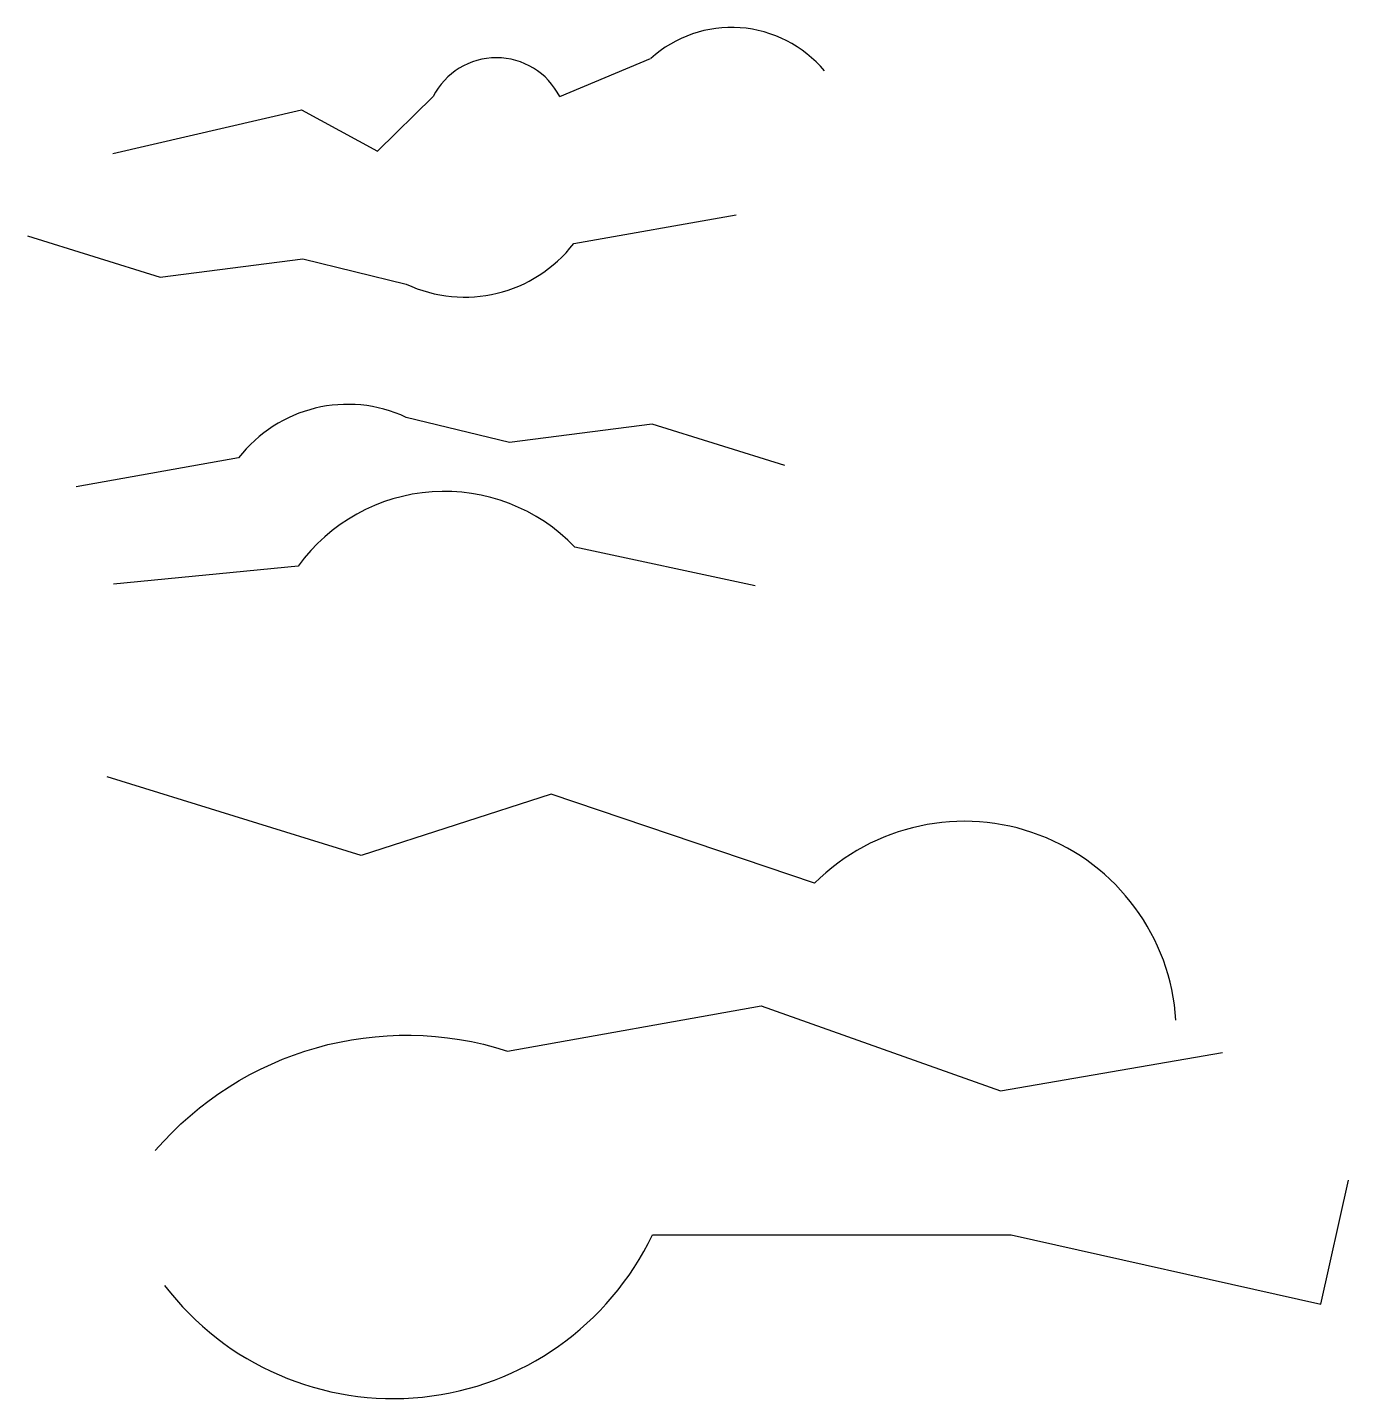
# Model space of a CAD drawing. Header units: millimetres. Extents: x 1989 to 14512, y -9338 to 3652.
import ezdxf

# ---------------------------------------------------------------- set-up
doc = ezdxf.new("R2010")
doc.units = ezdxf.units.MM

msp = doc.modelspace()

# ---------------------------------------------------------------- linework, layer by layer
for p, q in [((7035, 2998), (7897, 3358)), ((5309, 2481), (5835, 2998)), ((2800, 2457), (4588, 2872)), ((4588, 2872), (5309, 2481))]:
    msp.add_line(p, q)
for points in [[(1989, 1677), (3247, 1286), (4599, 1459), (5580, 1220, 0.350633), (7168, 1604), (8706, 1877)], [(9170, -499), (7912, -108), (6560, -281), (5580, -42, 0.350633), (3991, -426), (2453, -699)], [(8888, -1638), (7178, -1271, 0.467429), (4555, -1451), (2806, -1623)], [(12876, -5753, 0.645202), (9449, -4456), (6955, -3613), (5153, -4192), (2747, -3449)], [(3201, -6989, -0.301501), (6540, -6045), (8946, -5617), (11214, -6423), (13318, -6058)], [(3290, -8266, 0.560752), (7913, -7788), (11315, -7788), (14250, -8442), (14512, -7268)]]:
    msp.add_lwpolyline(points, format="xyb")
for centre, radius, start, end in [((8664, 2505), 1147, 39.9131, 131.9208), ((6435, 2692), 673, 26.9929, 153.0071)]:
    msp.add_arc(centre, radius, start, end)

doc.saveas('drawing.dxf')
